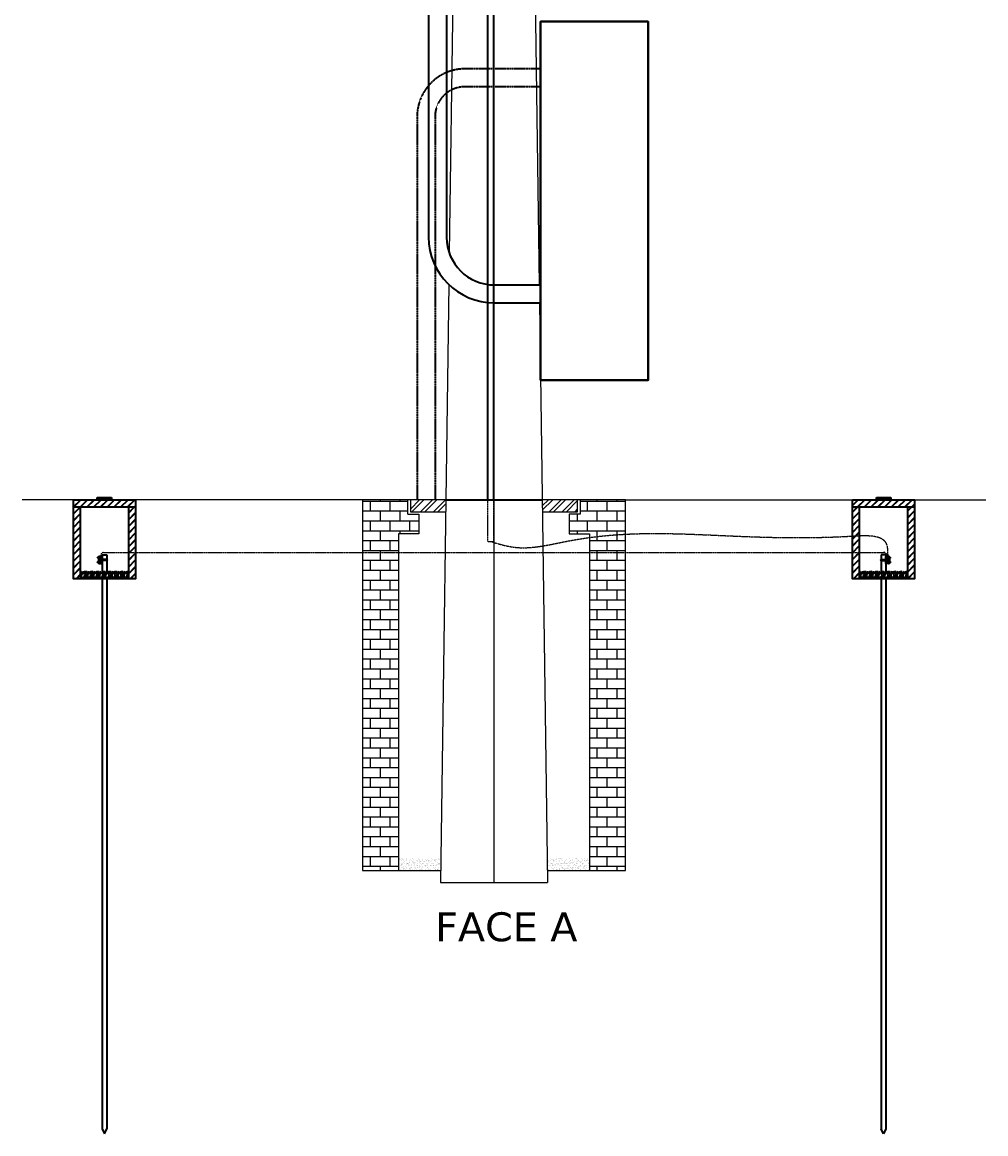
# Model space of a CAD drawing. Header units: millimetres. Extents: x -424 to 36887, y -1509 to 10831.
# Drawn here: x 4869 to 8901, y -564 to 4084 of the extents above; entities that cross this region are included whole.
import ezdxf

# ---------------------------------------------------------------- set-up
doc = ezdxf.new("R2010")
doc.units = ezdxf.units.MM
doc.linetypes.add('ACAD_ISO02W100', pattern=[15, 12, -3])
doc.linetypes.add('ACAD_ISO04W100', pattern=[30, 24, -3, 0, -3])
doc.layers.add('Aterramento', color=95, linetype='Continuous')
doc.layers.add('ELETRODUTO', color=30, linetype='Continuous')
for name, color, linetype, lineweight in [('EIXO', 1, 'ACAD_ISO04W100', 9), ('EQUIPAMENTOS', 80, 'Continuous', 30), ('ESTRUTURA', 7, 'Continuous', 20)]:
    doc.layers.add(name, color=color, linetype=linetype, lineweight=lineweight)
pattern_1 = [(0, (-13940.03, -3944.346), (0, 41.275), []), (90, (-13940.03, -3944.346), (-82.55, 5e-15), [41.275, -41.275]), (90, (-13898.75, -3944.346), (-82.55, 5e-15), [-41.275, 41.275])]

msp = doc.modelspace()

# ---------------------------------------------------------------- hatches: boundary and pattern name
h = msp.add_hatch()
h.set_pattern_fill('GRAVEL', color=256)
h.set_pattern_definition([(228.01279, (7775.7739, 309.2617), (-203.2, -228.6), [3.41721, -338.30484]), (184.96974, (7773.4879, 306.7217), (304.79999988, 25.40000145), [5.86405, -580.54049]), (132.51045, (7767.6459, 306.2137), (254.0000001, -279.3999999), [4.13482, -409.34723]), (267.27369, (7757.7399, 299.8637), (25.40000005, 508), [5.34005, -528.66437]), (292.833654, (7757.4859, 294.5297), (-127, 304.8), [5.23634, -518.39808]), (357.27369, (7759.5179, 289.7037), (-508, 25.40000005), [5.34005, -528.66437]), (37.69424, (7764.8519, 289.4497), (-330.19999999, -254.00000002), [7.06194, -699.13115]), (72.25533, (7770.4399, 293.7677), (177.80000005, 558.8), [6.6672, -660.05257]), (121.429566, (7772.4719, 300.1177), (-203.20000003, 330.2), [5.35813, -530.45546]), (175.23636, (7769.6779, 304.6897), (279.4, -25.4), [6.11713, -299.73937]), (222.397438, (7763.5819, 305.1977), (-304.8, -279.4), [7.91078, -783.16773]), (138.814075, (7782.8859, 299.6097), (-177.8, 152.4), [2.70005, -267.30566]), (171.469234, (7780.8539, 301.3877), (330.2, -50.79999994), [5.13682, -508.54639]), (225, (7775.774, 302.15), (-4e-15, -25.4), [3.5921, -32.32893]), (203.19859, (7773.996, 305.1977), (127, 50.8), [1.93441, -191.50622]), (291.80141, (7772.218, 304.4357), (-25.4, 76.2), [2.73566, -134.04753]), (30.96376, (7773.234, 301.8957), (76.2, 50.8), [4.4432, -143.66298]), (161.56505, (7777.044, 304.182), (50.8, -25.4), [3.21287, -77.10898]), (16.38954, (7757.4859, 304.4357), (254, 76.2), [4.50088, -445.58827]), (70.346176, (7761.8039, 305.7057), (-101.6, -279.4), [3.77599, -373.82216]), (293.19859, (7777.044, 309.2617), (-50.8, 127), [3.8688, -189.57184]), (343.61046, (7778.5679, 305.7057), (-254, 76.2), [4.50088, -445.58827]), (339.44395, (7757.486, 288.6877), (-127, 50.8), [4.34035, -212.67734]), (294.77514, (7761.5499, 287.1637), (-127.0000002, 279.3999999), [3.63672, -360.03593]), (66.80141, (7777.298, 283.8617), (50.8, 127), [3.8688, -189.57184]), (17.354025, (7778.8219, 287.4177), (-330.2, -101.6), [4.25783, -421.52376]), (69.44395, (7764.852, 283.8617), (-50.8, -127), [2.17018, -214.84752]), (101.30993, (7775.774, 283.8617), (-25.4, 101.6), [1.29515, -128.21995]), (165.96376, (7775.52, 285.1317), (76.2, -25.4), [5.23634, -99.49055]), (186.009006, (7770.4399, 286.4017), (254, 25.4), [4.85267, -480.41365]), (303.69007, (7773.234, 299.61), (-25.4, 50.8), [3.66324, -87.91776]), (353.157227, (7775.2659, 296.5617), (431.8, -50.79999998), [6.39557, -633.16009]), (60.9454, (7781.6159, 295.7997), (-101.6, -177.8), [2.61508, -258.89392]), (90, (7782.886, 298.086), (-25.4, 25.4), [1.524, -23.876]), (120.25644, (7769.9319, 287.1637), (101.6, -177.8), [3.52867, -349.3394]), (48.01279, (7768.1539, 290.2117), (203.2, 228.6), [6.83443, -334.88762]), (0, (7772.726, 295.292), (25.4, 25.4), [6.604, -18.796]), (325.304846, (7779.3299, 295.2917), (254.0000001, -177.7999999), [4.0161, -397.59317]), (254.0546, (7782.632, 293.0057), (-25.4, -101.6), [3.6983, -181.2165]), (207.645975, (7781.6159, 289.4497), (-482.6, -253.99999997), [6.02145, -596.12464]), (175.42608, (7776.2819, 286.6557), (-330.2, 25.4), [6.3703, -630.65846])])
h.paths.add_polyline_path([(5313, 1787.2), (5113, 1787.2), (5113, 1757.2), (5313, 1757.2)])
h = msp.add_hatch()
h.set_pattern_fill('GRAVEL', color=256)
h.set_pattern_definition([(228.01279, (11035.7739, 309.2617), (-203.2, -228.6), [3.41721, -338.30484]), (184.96974, (11033.4879, 306.7217), (304.79999988, 25.40000145), [5.86405, -580.54049]), (132.51045, (11027.6459, 306.2137), (254.0000001, -279.3999999), [4.13482, -409.34723]), (267.27369, (11017.7399, 299.8637), (25.40000005, 508), [5.34005, -528.66437]), (292.833654, (11017.4859, 294.5297), (-127, 304.8), [5.23634, -518.39808]), (357.27369, (11019.5179, 289.7037), (-508, 25.40000005), [5.34005, -528.66437]), (37.69424, (11024.8519, 289.4497), (-330.19999999, -254.00000002), [7.06194, -699.13115]), (72.25533, (11030.4399, 293.7677), (177.80000005, 558.8), [6.6672, -660.05257]), (121.429566, (11032.4719, 300.1177), (-203.20000003, 330.2), [5.35813, -530.45546]), (175.23636, (11029.6779, 304.6897), (279.4, -25.4), [6.11713, -299.73937]), (222.397438, (11023.5819, 305.1977), (-304.8, -279.4), [7.91078, -783.16773]), (138.814075, (11042.8859, 299.6097), (-177.8, 152.4), [2.70005, -267.30566]), (171.469234, (11040.8539, 301.3877), (330.2, -50.79999994), [5.13682, -508.54639]), (225, (11035.774, 302.15), (-4e-15, -25.4), [3.5921, -32.32893]), (203.19859, (11033.996, 305.1977), (127, 50.8), [1.93441, -191.50622]), (291.80141, (11032.218, 304.4357), (-25.4, 76.2), [2.73566, -134.04753]), (30.96376, (11033.234, 301.8957), (76.2, 50.8), [4.4432, -143.66298]), (161.56505, (11037.044, 304.182), (50.8, -25.4), [3.21287, -77.10898]), (16.38954, (11017.4859, 304.4357), (254, 76.2), [4.50088, -445.58827]), (70.346176, (11021.8039, 305.7057), (-101.6, -279.4), [3.77599, -373.82216]), (293.19859, (11037.044, 309.2617), (-50.8, 127), [3.8688, -189.57184]), (343.61046, (11038.5679, 305.7057), (-254, 76.2), [4.50088, -445.58827]), (339.44395, (11017.486, 288.6877), (-127, 50.8), [4.34035, -212.67734]), (294.77514, (11021.5499, 287.1637), (-127.0000002, 279.3999999), [3.63672, -360.03593]), (66.80141, (11037.298, 283.8617), (50.8, 127), [3.8688, -189.57184]), (17.354025, (11038.8219, 287.4177), (-330.2, -101.6), [4.25783, -421.52376]), (69.44395, (11024.852, 283.8617), (-50.8, -127), [2.17018, -214.84752]), (101.30993, (11035.774, 283.8617), (-25.4, 101.6), [1.29515, -128.21995]), (165.96376, (11035.52, 285.1317), (76.2, -25.4), [5.23634, -99.49055]), (186.009006, (11030.4399, 286.4017), (254, 25.4), [4.85267, -480.41365]), (303.69007, (11033.234, 299.61), (-25.4, 50.8), [3.66324, -87.91776]), (353.157227, (11035.2659, 296.5617), (431.8, -50.79999998), [6.39557, -633.16009]), (60.9454, (11041.6159, 295.7997), (-101.6, -177.8), [2.61508, -258.89392]), (90, (11042.886, 298.086), (-25.4, 25.4), [1.524, -23.876]), (120.25644, (11029.9319, 287.1637), (101.6, -177.8), [3.52867, -349.3394]), (48.01279, (11028.1539, 290.2117), (203.2, 228.6), [6.83443, -334.88762]), (0, (11032.726, 295.292), (25.4, 25.4), [6.604, -18.796]), (325.304846, (11039.3299, 295.2917), (254.0000001, -177.7999999), [4.0161, -397.59317]), (254.0546, (11042.632, 293.0057), (-25.4, -101.6), [3.6983, -181.2165]), (207.645975, (11041.6159, 289.4497), (-482.6, -253.99999997), [6.02145, -596.12464]), (175.42608, (11036.2819, 286.6557), (-330.2, 25.4), [6.3703, -630.65846])])
h.paths.add_polyline_path([(8573, 1787.2), (8373, 1787.2), (8373, 1757.2), (8573, 1757.2)])
at = {"layer": 'ESTRUTURA'}
h = msp.add_hatch(dxfattribs=at)
h.set_pattern_fill('BRICK', color=256, scale=6.5)
h.set_pattern_definition(pattern_1)
h.paths.add_polyline_path([(6293, 537.2), (6443, 537.2), (6443, 1945.2), (6528, 1945.2), (6528, 2027.2), (6483, 2027.2), (6483, 2087.2), (6293, 2087.2)])
h = msp.add_hatch(dxfattribs=at)
h.set_pattern_fill('ANSI32', color=256, scale=4)
h.set_pattern_definition([(45, (-13940.028, -3944.346), (-26.94077, 26.94077), []), (45, (-13922.067, -3944.346), (-26.94077, 26.94077), [])])
h.paths.add_polyline_path([(7044.6, 2087.2), (7045.3, 2037.2), (7193, 2037.2), (7193, 2087.2)])
h.paths.add_polyline_path([(6640.7, 2037.2), (6641.4, 2087.2), (6493, 2087.2), (6493, 2037.2)])
h = msp.add_hatch(dxfattribs=at)
h.set_pattern_fill('BRICK', color=256, scale=6.5)
h.set_pattern_definition(pattern_1)
h.paths.add_polyline_path([(7243, 537.2), (7393, 537.2), (7393, 2087.2), (7203, 2087.2), (7203, 2027.2), (7158, 2027.2), (7158, 1945.2), (7243, 1945.2)])

# ---------------------------------------------------------------- linework, layer by layer
for p, q in [((5183, 2087.2), (5183, 2097.2)), ((5183, 2097.2), (5243, 2097.2)), ((5186, 2087.2), (5186, 2094.2)), ((5186, 2094.2), (5240, 2094.2)), ((5240, 2094.2), (5240, 2087.2)), ((5243, 2097.2), (5243, 2087.2)), ((8443, 2087.2), (8443, 2097.2)), ((8443, 2097.2), (8503, 2097.2)), ((8446, 2087.2), (8446, 2094.2)), ((8446, 2094.2), (8500, 2094.2)), ((8500, 2094.2), (8500, 2087.2)), ((8503, 2097.2), (8503, 2087.2)), ((5083, 2057.2), (5343, 2057.2)), ((5113, 1757.2), (5113, 2057.2)), ((5313, 2057.2), (5313, 1757.2)), ((8343, 2057.2), (8603, 2057.2)), ((8373, 1757.2), (8373, 2057.2)), ((8573, 2057.2), (8573, 1757.2)), ((5185.5, 1846.1), (5183.4, 1846.1)), ((5183.4, 1844.1), (5183.4, 1846.1)), ((5185.5, 1844.1), (5183.4, 1844.1)), ((5185.5, 1827.1), (5183.4, 1827.1)), ((5183.4, 1825.1), (5183.4, 1827.1)), ((5185.5, 1825.1), (5183.4, 1825.1)), ((5188.5, 1847.6), (5185.5, 1847.6)), ((5185.5, 1847.6), (5185.5, 1842.6)), ((5185.5, 1842.6), (5188.5, 1842.6)), ((5188.5, 1828.6), (5185.5, 1828.6)), ((5185.5, 1828.6), (5185.5, 1823.6)), ((5185.5, 1823.6), (5188.5, 1823.6)), ((5188.5, 1848.6), (5188.5, 1847.6)), ((5188.5, 1847.6), (5188.5, 1822.6)), ((5193, 1850.6), (5190.5, 1850.6)), ((5190.5, 1820.6), (5193, 1820.6)), ((5191.8, 1837.1), (5195, 1841.9)), ((5191.8, 1837.1), (5191.8, 1834.1)), ((5191.8, 1834.1), (5195, 1829.3)), ((5195, 1848.6), (5195, 1841.9)), ((5195, 1829.3), (5195, 1822.6)), ((5197, 1848.6), (5197, 1841.9)), ((5200.3, 1837.1), (5197, 1841.9)), ((5200.3, 1834.1), (5197, 1829.3)), ((5197, 1829.3), (5197, 1822.6)), ((5203.5, 1850.6), (5199, 1850.6)), ((5199, 1820.6), (5203.5, 1820.6)), ((5200.3, 1837.1), (5200.3, 1834.1)), ((5203.5, 1857.2), (5203.5, 1787.2)), ((5203.5, 1857.2), (5222.5, 1857.2)), ((5203.5, 1835.6), (5203.5, 1850.6)), ((5222.5, 1838.1), (5203.5, 1838.1)), ((5203.5, 1820.6), (5203.5, 1835.6)), ((5222.5, 1833.1), (5203.5, 1833.1)), ((5222.5, 1857.2), (5222.5, 1838.1)), ((5222.5, 1833.1), (5222.5, 1787.2)), ((8463.5, 1857.2), (8463.5, 1838.1)), ((8482.5, 1857.2), (8463.5, 1857.2)), ((8463.5, 1838.1), (8482.5, 1838.1)), ((8463.5, 1833.1), (8463.5, 1787.2)), ((8463.5, 1833.1), (8482.5, 1833.1)), ((8482.5, 1857.2), (8482.5, 1787.2)), ((8482.5, 1835.6), (8482.5, 1850.6)), ((8482.5, 1850.6), (8485, 1850.6)), ((8482.5, 1820.6), (8482.5, 1835.6)), ((8485, 1820.6), (8482.5, 1820.6)), ((8485.8, 1837.1), (8489, 1841.9)), ((8485.8, 1837.1), (8485.8, 1834.1)), ((8485.8, 1834.1), (8489, 1829.3)), ((8489, 1846.6), (8489, 1841.9)), ((8489, 1829.3), (8489, 1824.6)), ((8491, 1846.6), (8491, 1841.9)), ((8494.3, 1837.1), (8491, 1841.9)), ((8494.3, 1834.1), (8491, 1829.3)), ((8491, 1829.3), (8491, 1824.6)), ((8494.3, 1837.1), (8494.3, 1834.1)), ((8495, 1850.6), (8495.5, 1850.6)), ((8495.5, 1820.6), (8495, 1820.6)), ((8497.5, 1848.6), (8497.5, 1847.6)), ((8497.5, 1847.6), (8497.5, 1822.6)), ((8497.5, 1847.6), (8500.5, 1847.6)), ((8500.5, 1842.6), (8497.5, 1842.6)), ((8497.5, 1828.6), (8500.5, 1828.6)), ((8500.5, 1823.6), (8497.5, 1823.6)), ((8500.5, 1847.6), (8500.5, 1842.6)), ((8500.5, 1846.1), (8502.6, 1846.1)), ((8500.5, 1844.1), (8502.6, 1844.1)), ((8500.5, 1828.6), (8500.5, 1823.6)), ((8500.5, 1827.1), (8502.6, 1827.1)), ((8500.5, 1825.1), (8502.6, 1825.1)), ((8502.6, 1844.1), (8502.6, 1846.1)), ((8502.6, 1825.1), (8502.6, 1827.1)), ((5203.5, 1757.2), (5203.5, -542.8)), ((5222.5, 1757.2), (5222.5, -542.8)), ((8463.5, 1757.2), (8463.5, -542.8)), ((8482.5, 1757.2), (8482.5, -542.8)), ((5203.5, -542.8), (5213, -564)), ((5213, -564), (5222.5, -542.8)), ((8473, -564), (8463.5, -542.8)), ((8482.5, -542.8), (8473, -564))]:
    msp.add_line(p, q)
at = {"linetype": 'Continuous'}
for p, q in [((5083, 2084.9), (5085.4, 2087.2)), ((5083, 2084.5), (5085.8, 2087.2)), ((5083, 2056.6), (5083.7, 2057.2)), ((5083, 2028.3), (5111.9, 2057.2)), ((5083, 2056.2), (5084.1, 2057.2)), ((5083, 2027.9), (5112.3, 2057.2)), ((5083.7, 2057.2), (5113.7, 2087.2)), ((5084.1, 2057.2), (5114.1, 2087.2)), ((5111.9, 2057.2), (5141.9, 2087.2)), ((5112.3, 2057.2), (5142.3, 2087.2)), ((5140.2, 2057.2), (5170.2, 2087.2)), ((5140.6, 2057.2), (5170.6, 2087.2)), ((5168.5, 2057.2), (5198.5, 2087.2)), ((5168.9, 2057.2), (5198.9, 2087.2)), ((5196.8, 2057.2), (5226.8, 2087.2)), ((5197.2, 2057.2), (5227.2, 2087.2)), ((5225.1, 2057.2), (5255.1, 2087.2)), ((5225.5, 2057.2), (5255.5, 2087.2)), ((5253.4, 2057.2), (5283.4, 2087.2)), ((5253.8, 2057.2), (5283.8, 2087.2)), ((5281.6, 2057.2), (5311.6, 2087.2)), ((5282, 2057.2), (5312, 2087.2)), ((5309.9, 2057.2), (5339.9, 2087.2)), ((5310.3, 2057.2), (5340.3, 2087.2)), ((5313, 2032), (5338.2, 2057.2)), ((5313, 2031.6), (5338.6, 2057.2)), ((5338.2, 2057.2), (5343, 2062)), ((5338.6, 2057.2), (5343, 2061.6)), ((8343, 2063.9), (8366.4, 2087.2)), ((8343, 2063.5), (8366.8, 2087.2)), ((8343, 2035.6), (8364.6, 2057.2)), ((8343, 2035.2), (8365, 2057.2)), ((8364.6, 2057.2), (8394.6, 2087.2)), ((8365, 2057.2), (8395, 2087.2)), ((8392.9, 2057.2), (8422.9, 2087.2)), ((8393.3, 2057.2), (8423.3, 2087.2)), ((8421.2, 2057.2), (8451.2, 2087.2)), ((8421.6, 2057.2), (8451.6, 2087.2)), ((8449.5, 2057.2), (8479.5, 2087.2)), ((8449.9, 2057.2), (8479.9, 2087.2)), ((8477.8, 2057.2), (8507.8, 2087.2)), ((8478.2, 2057.2), (8508.2, 2087.2)), ((8506.1, 2057.2), (8536.1, 2087.2)), ((8506.5, 2057.2), (8536.5, 2087.2)), ((8534.3, 2057.2), (8564.3, 2087.2)), ((8534.7, 2057.2), (8564.7, 2087.2)), ((8562.6, 2057.2), (8592.6, 2087.2)), ((8563, 2057.2), (8593, 2087.2)), ((8573, 2039.3), (8590.9, 2057.2)), ((8573, 2038.9), (8591.3, 2057.2)), ((8590.9, 2057.2), (8603, 2069.3)), ((8591.3, 2057.2), (8603, 2068.9)), ((5083, 2000), (5113, 2030)), ((5083, 1999.6), (5113, 2029.6)), ((5083, 1971.7), (5113, 2001.7)), ((5083, 1971.3), (5113, 2001.3)), ((5313, 2003.7), (5343, 2033.7)), ((5313, 2003.3), (5343, 2033.3)), ((5313, 1975.5), (5343, 2005.5)), ((5313, 1975.1), (5343, 2005.1)), ((8343, 2007.3), (8373, 2037.3)), ((8343, 2006.9), (8373, 2036.9)), ((8343, 1979), (8373, 2009)), ((8343, 1978.6), (8373, 2008.6)), ((8573, 2011.1), (8603, 2041.1)), ((8573, 2010.7), (8603, 2040.7)), ((8573, 1982.8), (8603, 2012.8)), ((8573, 1982.4), (8603, 2012.4)), ((5083, 1943.4), (5113, 1973.4)), ((5083, 1943), (5113, 1973)), ((5313, 1947.2), (5343, 1977.2)), ((5313, 1946.8), (5343, 1976.8)), ((8343, 1950.8), (8373, 1980.8)), ((8343, 1950.4), (8373, 1980.4)), ((8343, 1922.5), (8373, 1952.5)), ((8573, 1954.5), (8603, 1984.5)), ((8573, 1954.1), (8603, 1984.1)), ((8573, 1926.2), (8603, 1956.2)), ((8573, 1925.8), (8603, 1955.8)), ((5083, 1915.2), (5113, 1945.2)), ((5083, 1914.8), (5113, 1944.8)), ((5083, 1886.9), (5113, 1916.9)), ((5083, 1886.5), (5113, 1916.5)), ((5313, 1918.9), (5343, 1948.9)), ((5313, 1918.5), (5343, 1948.5)), ((5313, 1890.6), (5343, 1920.6)), ((5313, 1890.2), (5343, 1920.2)), ((8343, 1922.1), (8373, 1952.1)), ((8343, 1894.2), (8373, 1924.2)), ((8343, 1893.8), (8373, 1923.8)), ((8573, 1897.9), (8603, 1927.9)), ((8573, 1897.5), (8603, 1927.5)), ((5083, 1858.6), (5113, 1888.6)), ((5083, 1858.2), (5113, 1888.2)), ((5083, 1830.3), (5113, 1860.3)), ((5083, 1829.9), (5113, 1859.9)), ((5313, 1862.3), (5343, 1892.3)), ((5313, 1861.9), (5343, 1891.9)), ((5313, 1834), (5343, 1864)), ((5313, 1833.6), (5343, 1863.6)), ((8343, 1865.9), (8373, 1895.9)), ((8343, 1865.5), (8373, 1895.5)), ((8343, 1837.6), (8373, 1867.6)), ((8343, 1837.2), (8373, 1867.2)), ((8573, 1869.6), (8603, 1899.6)), ((8573, 1869.2), (8603, 1899.2)), ((8573, 1841.3), (8603, 1871.3)), ((8573, 1840.9), (8603, 1870.9)), ((5083, 1802), (5113, 1832)), ((5083, 1801.6), (5113, 1831.6)), ((5313, 1805.8), (5343, 1835.8)), ((5313, 1805.4), (5343, 1835.4)), ((8343, 1809.3), (8373, 1839.3)), ((8343, 1808.9), (8373, 1838.9)), ((8573, 1813.1), (8603, 1843.1)), ((8573, 1812.7), (8603, 1842.7)), ((8573, 1784.8), (8603, 1814.8)), ((8573, 1784.4), (8603, 1814.4)), ((5083, 1773.7), (5113, 1803.7)), ((5083, 1773.3), (5113, 1803.3)), ((5094.8, 1757.2), (5113, 1775.5)), ((5095.2, 1757.2), (5113, 1775.1)), ((5313, 1777.5), (5343, 1807.5)), ((5313, 1777.1), (5343, 1807.1)), ((5321.1, 1757.2), (5343, 1779.2)), ((5321.5, 1757.2), (5343, 1778.8)), ((8343, 1781.1), (8373, 1811.1)), ((8343, 1780.7), (8373, 1810.7)), ((8347.5, 1757.2), (8373, 1782.8)), ((8347.9, 1757.2), (8373, 1782.4)), ((8573.8, 1757.2), (8603, 1786.5)), ((8574.2, 1757.2), (8603, 1786.1)), ((8602, 1757.2), (8603, 1758.2)), ((8602.4, 1757.2), (8603, 1757.8))]:
    msp.add_line(p, q, dxfattribs=at)
for points in [[(5083, 2087.2), (5343, 2087.2), (5343, 1757.2), (5083, 1757.2)], [(8343, 2087.2), (8603, 2087.2), (8603, 1757.2), (8343, 1757.2)]]:
    msp.add_lwpolyline(points, close=True)
for centre, radius, start, end in [((5190.5, 1848.6), 2, 90, 180), ((5190.5, 1822.6), 2, 180, 270), ((5196, 1835.7), 4.37, 155.2981, 166.8102), ((5196, 1835.7), 4.37, 193.1898, 346.4547), ((5196, 1835.7), 4.37, 43.6868, 136.7264), ((5193, 1848.6), 2, 0, 90), ((5193, 1822.6), 2, 270, 360), ((5199, 1848.6), 2, 90, 180), ((5199, 1822.6), 2, 180, 270), ((5196, 1835.7), 4.37, 13.5453, 24.2887), ((5222.5, 1835.6), 2.5, 270, 90), ((8463.5, 1835.6), 2.5, 90, 270), ((8485, 1846.6), 4, 0, 90), ((8485, 1824.6), 4, 270, 0), ((8490, 1835.7), 4.37, 155.7113, 166.4547), ((8490, 1835.7), 4.37, 193.5453, 346.8102), ((8490, 1835.7), 4.37, 43.2736, 136.3132), ((8495, 1846.6), 4, 90, 180), ((8495, 1824.6), 4, 180, 270), ((8490, 1835.7), 4.37, 13.1898, 24.7019), ((8495.5, 1848.6), 2, 0, 90), ((8495.5, 1822.6), 2, 270, 0)]:
    msp.add_arc(centre, radius, start, end)
at = {"layer": 'Aterramento'}
msp.add_line((6641.4, 2087.2), (7044.6, 2087.2), dxfattribs=at)
at = {"layer": 'Aterramento', "linetype": 'ACAD_ISO02W100', "lineweight": 0, "ltscale": 0.05}
msp.add_line((5207.5, 1867.1), (8473.9, 1867.1), dxfattribs=at)
msp.add_arc((5207.5, 1861.1), 6, 90, 143.114, dxfattribs=at)
at = {"layer": 'Aterramento', "ltscale": 0.1}
msp.add_arc((8473.9, 1861.1), 6, 63.5603, 90, dxfattribs=at)
at = {"layer": 'Aterramento', "linetype": 'ACAD_ISO02W100', "lineweight": 0, "ltscale": 0.05}
msp.add_spline([(6828.2, 1912.8), (6931.9, 1888.4), (7144.8, 1913.2), (8334.8, 1935), (8482.8, 1906.5), (8490, 1840.1)], degree=3, dxfattribs=at)
for points, knots in [([(5196, 1840.1), (5195.9, 1845.8), (5195.8, 1854.9), (5200.8, 1862.1), (5202.7, 1864.7)], [0, 0, 0, 0, 16.613379, 26.155974, 26.155974, 26.155974, 26.155974]), ([(8476.6, 1866.5), (8481, 1864.4), (8491, 1858.9), (8490.4, 1847), (8490, 1840.1)], [1.307765, 1.307765, 1.307765, 1.307765, 14.791048, 33.562909, 33.562909, 33.562909, 33.562909])]:
    msp.add_open_spline(points, degree=3, knots=knots, dxfattribs=at)
at = {"layer": 'EIXO', "lineweight": 0, "ltscale": 0.1}
msp.add_line((6843, 487.2), (6843, 10487.2), dxfattribs=at)
at = {"layer": 'ELETRODUTO'}
for p, q in [((6569.5, 7982.4), (6569.5, 3185.6)), ((6644.5, 7982.4), (6644.5, 3185.6)), ((6815.7, 6569.2), (6815.7, 2087.2)), ((6840.7, 6569.2), (6840.7, 2087.2)), ((6844.5, 2985.6), (7037.6, 2985.6)), ((6843, 2910.6), (7037.6, 2910.6))]:
    msp.add_line(p, q, dxfattribs=at)
at = {"layer": 'ELETRODUTO', "linetype": 'ACAD_ISO02W100', "ltscale": 0.05}
for p, q in [((7037.6, 3889.3), (6721.2, 3889.3)), ((7037.6, 3814.3), (6721.2, 3814.3)), ((6521.2, 3689.3), (6521.2, 2087.2)), ((6596.2, 3689.3), (6596.2, 2087.2))]:
    msp.add_line(p, q, dxfattribs=at)
at = {"layer": 'ELETRODUTO', "linetype": 'ACAD_ISO02W100', "lineweight": 0, "ltscale": 0.05}
for p, q in [((6815.7, 2087.2), (6815.7, 1912.8)), ((6840.7, 2087.2), (6840.7, 1912.8)), ((6815.7, 1912.8), (6840.7, 1912.8))]:
    msp.add_line(p, q, dxfattribs=at)
at = {"layer": 'ELETRODUTO', "linetype": 'ACAD_ISO02W100', "ltscale": 0.05}
for radius in [200, 125]:
    msp.add_arc((6721.2, 3689.3), radius, 90, 180, dxfattribs=at)
at = {"layer": 'ELETRODUTO'}
for radius in [275, 200]:
    msp.add_arc((6844.5, 3185.6), radius, 180, 270, dxfattribs=at)
at = {"layer": 'EQUIPAMENTOS'}
msp.add_lwpolyline([(7037.6, 2587.2), (7487.6, 2587.2), (7487.6, 4087.2), (7037.6, 4087.2)], close=True, dxfattribs=at)
at = {"layer": 'ESTRUTURA'}
for p, q in [((6759, 10487.2), (6655.9, 3119.2)), ((6927, 10487.2), (7032, 2985.6)), ((7037.6, 3889.3), (7037.6, 3889.3)), ((6654, 2987.3), (6619, 487.2)), ((7033.1, 2910.6), (7067, 487.2)), ((6293, 2087.2), (4868.7, 2087.2)), ((6293, 2087.2), (6293, 537.2)), ((6641.4, 2087.2), (6293, 2087.2)), ((6483, 2027.2), (6483, 2087.2)), ((6641.4, 2087.2), (6493, 2087.2)), ((6493, 2087.2), (6493, 2037.2)), ((7393, 2087.2), (7044.6, 2087.2)), ((7193, 2037.2), (7193, 2087.2)), ((7203, 2087.2), (7203, 2027.2)), ((7393, 537.2), (7393, 2087.2)), ((7393, 2037.2), (7393, 2087.2)), ((7393, 2087.2), (8900.9, 2087.2)), ((6483, 2027.2), (6528, 2027.2)), ((6493, 2037.2), (6640.7, 2037.2)), ((6528, 2027.2), (6528, 1945.2)), ((7045.3, 2037.2), (7193, 2037.2)), ((7203, 2027.2), (7158, 2027.2)), ((7158, 2027.2), (7158, 1945.2)), ((6528, 1945.2), (6443, 1945.2)), ((6443, 1945.2), (6443, 537.2)), ((7158, 1945.2), (7243, 1945.2)), ((7243, 1945.2), (7243, 537.2)), ((6293, 537.2), (6619.7, 537.2)), ((7066.3, 537.2), (7393, 537.2)), ((6619, 487.2), (7067, 487.2))]:
    msp.add_line(p, q, dxfattribs=at)
at = {"layer": 'ESTRUTURA', "linetype": 'Continuous'}
for p, q in [((5196.8, 1758.9), (5196.3, 1759.8)), ((8478.8, 1758.9), (8479.3, 1759.8)), ((6444, 571.4), (6444, 571.4)), ((6444.3, 567.1), (6444.3, 567.1)), ((6445.8, 562.5), (6445.8, 562.5)), ((6449, 587.1), (6449, 587.1)), ((6449.5, 584.7), (6449.5, 584.7)), ((6452.5, 584.8), (6452.5, 584.8)), ((6452.7, 559.5), (6452.7, 559.5)), ((6453.8, 585.2), (6453.8, 585.2)), ((6454.2, 558), (6454.2, 558)), ((6454.8, 579.7), (6454.8, 579.7)), ((6455.4, 563.5), (6455.4, 563.5)), ((6455.8, 566.1), (6455.8, 566.1)), ((6457.2, 564), (6457.2, 564)), ((6459.3, 563.8), (6459.3, 563.8)), ((6460.6, 586.1), (6460.6, 586.1)), ((6460.7, 582.6), (6460.7, 582.6)), ((6461.6, 564.6), (6461.6, 564.6)), ((6462.2, 581.1), (6462.2, 581.1)), ((6465.2, 576.7), (6465.2, 576.7)), ((6465.5, 571.3), (6465.5, 571.3)), ((6468.4, 565.5), (6468.4, 565.5)), ((6469.5, 574.5), (6469.5, 574.5)), ((6475.1, 587.1), (6475.1, 587.1)), ((6476.8, 580), (6476.8, 580)), ((6477.3, 563.8), (6477.3, 563.8)), ((6477.9, 566.8), (6477.9, 566.8)), ((6478.6, 584.9), (6478.6, 584.9)), ((6479.4, 565.4), (6479.4, 565.4)), ((6479.8, 567), (6479.8, 567)), ((6481.9, 566.1), (6481.9, 566.1)), ((6484.1, 567.5), (6484.1, 567.5)), ((6485.4, 563.9), (6485.4, 563.9)), ((6486.7, 558.7), (6486.7, 558.7)), ((6488.1, 572.1), (6488.1, 572.1)), ((6490.9, 568.4), (6490.9, 568.4)), ((6491.3, 576.8), (6491.3, 576.8)), ((6494.7, 581.8), (6494.7, 581.8)), ((6498.2, 579.9), (6498.2, 579.9)), ((6498.7, 563.7), (6498.7, 563.7)), ((6501.2, 587.2), (6501.2, 587.2)), ((6502.3, 569.9), (6502.3, 569.9)), ((6503, 574.2), (6503, 574.2)), ((6504.6, 572.8), (6504.6, 572.8)), ((6504.7, 584.9), (6504.7, 584.9)), ((6506.7, 570.5), (6506.7, 570.5)), ((6508, 566.2), (6508, 566.2)), ((6510, 572.4), (6510, 572.4)), ((6511.5, 563.9), (6511.5, 563.9)), ((6511.9, 566.1), (6511.9, 566.1)), ((6513.5, 571.4), (6513.5, 571.4)), ((6517.4, 576.8), (6517.4, 576.8)), ((6520.2, 558.4), (6520.2, 558.4)), ((6520.9, 580.7), (6520.9, 580.7)), ((6521.4, 564.5), (6521.4, 564.5)), ((6524.9, 572.9), (6524.9, 572.9)), ((6527.3, 587.2), (6527.3, 587.2)), ((6528.2, 581.5), (6528.2, 581.5)), ((6529.2, 573.5), (6529.2, 573.5)), ((6529.8, 580.1), (6529.8, 580.1)), ((6530.8, 585), (6530.8, 585)), ((6531.5, 572.3), (6531.5, 572.3)), ((6534.1, 566.2), (6534.1, 566.2)), ((6536.1, 574.4), (6536.1, 574.4)), ((6537.1, 573.4), (6537.1, 573.4)), ((6537.6, 564), (6537.6, 564)), ((6542.8, 581), (6542.8, 581)), ((6543.3, 564.8), (6543.3, 564.8)), ((6543.6, 576.9), (6543.6, 576.9)), ((6545.4, 565.8), (6545.4, 565.8)), ((6547, 564.4), (6547, 564.4)), ((6547.4, 575.9), (6547.4, 575.9)), ((6551.8, 576.4), (6551.8, 576.4)), ((6554.1, 573.1), (6554.1, 573.1)), ((6556.9, 585), (6556.9, 585)), ((6558.6, 577.3), (6558.6, 577.3)), ((6560.2, 566.3), (6560.2, 566.3)), ((6562.3, 580.8), (6562.3, 580.8)), ((6563.7, 564), (6563.7, 564)), ((6564.2, 580.9), (6564.2, 580.9)), ((6564.8, 564.7), (6564.8, 564.7)), ((6569.7, 576.9), (6569.7, 576.9)), ((6570, 578.8), (6570, 578.8)), ((6570.6, 573.1), (6570.6, 573.1)), ((6572.2, 571.7), (6572.2, 571.7)), ((6574.4, 579.4), (6574.4, 579.4)), ((6576.1, 573.4), (6576.1, 573.4)), ((6577.7, 558.2), (6577.7, 558.2)), ((6579.5, 565), (6579.5, 565)), ((6581.2, 580.3), (6581.2, 580.3)), ((6582.1, 558.7), (6582.1, 558.7)), ((6583, 585.1), (6583, 585.1)), ((6586.3, 566.3), (6586.3, 566.3)), ((6586.9, 581.7), (6586.9, 581.7)), ((6587.4, 565.5), (6587.4, 565.5)), ((6588.9, 559.6), (6588.9, 559.6)), ((6589.8, 564.1), (6589.8, 564.1)), ((6592.6, 581.8), (6592.6, 581.8)), ((6595.8, 580.5), (6595.8, 580.5)), ((6595.8, 577), (6595.8, 577)), ((6596.9, 582.4), (6596.9, 582.4)), ((6597.4, 579.1), (6597.4, 579.1)), ((6597.5, 573.3), (6597.5, 573.3)), ((6600.3, 561.1), (6600.3, 561.1)), ((6603.8, 583.3), (6603.8, 583.3)), ((6604.7, 572.4), (6604.7, 572.4)), ((6604.7, 561.7), (6604.7, 561.7)), ((6608.8, 582), (6608.8, 582)), ((6609.1, 585.1), (6609.1, 585.1)), ((6609.3, 565.8), (6609.3, 565.8)), ((6611.5, 562.6), (6611.5, 562.6)), ((6612.4, 566.4), (6612.4, 566.4)), ((6613, 564.8), (6613, 564.8)), ((6614.5, 563.3), (6614.5, 563.3)), ((6615.1, 584.8), (6615.1, 584.8)), ((6615.9, 564.1), (6615.9, 564.1)), ((6619.5, 585.4), (6619.5, 585.4)), ((6620.1, 574.1), (6620.1, 574.1)), ((7067, 579.2), (7067, 579.2)), ((7068.8, 573.3), (7068.8, 573.3)), ((7070.4, 571.9), (7070.4, 571.9)), ((7071.4, 579.7), (7071.4, 579.7)), ((7071.5, 572.7), (7071.5, 572.7)), ((7074.7, 558.5), (7074.7, 558.5)), ((7077.7, 565.2), (7077.7, 565.2)), ((7078.2, 580.6), (7078.2, 580.6)), ((7079, 586), (7079, 586)), ((7079.1, 559.1), (7079.1, 559.1)), ((7082.2, 567.2), (7082.2, 567.2)), ((7082.3, 581), (7082.3, 581)), ((7082.8, 564.9), (7082.8, 564.9)), ((7085.8, 565), (7085.8, 565)), ((7085.9, 560), (7085.9, 560)), ((7089.6, 582.1), (7089.6, 582.1)), ((7091.7, 577.9), (7091.7, 577.9)), ((7092.9, 572.6), (7092.9, 572.6)), ((7093.9, 582.7), (7093.9, 582.7)), ((7094, 580.6), (7094, 580.6)), ((7095.6, 579.2), (7095.6, 579.2)), ((7097.3, 561.5), (7097.3, 561.5)), ((7100.7, 583.6), (7100.7, 583.6)), ((7101.7, 562), (7101.7, 562)), ((7102.9, 572.5), (7102.9, 572.5)), ((7104.2, 581.3), (7104.2, 581.3)), ((7104.8, 565.2), (7104.8, 565.2)), ((7105.1, 586), (7105.1, 586)), ((7108.3, 567.3), (7108.3, 567.3)), ((7108.5, 562.9), (7108.5, 562.9)), ((7111.2, 564.9), (7111.2, 564.9)), ((7111.9, 565), (7111.9, 565)), ((7112.1, 585.1), (7112.1, 585.1)), ((7112.8, 563.5), (7112.8, 563.5)), ((7115.6, 573.5), (7115.6, 573.5)), ((7116.5, 585.7), (7116.5, 585.7)), ((7117.8, 577.9), (7117.8, 577.9)), ((7119.9, 564.4), (7119.9, 564.4)), ((7120.8, 586.6), (7120.8, 586.6)), ((7123.3, 586.6), (7123.3, 586.6)), ((7124.2, 565), (7124.2, 565)), ((7125.7, 581.2), (7125.7, 581.2)), ((7126.2, 565.1), (7126.2, 565.1)), ((7128.1, 579.9), (7128.1, 579.9)), ((7131, 565.9), (7131, 565.9)), ((7131.2, 586.1), (7131.2, 586.1)), ((7134.4, 567.3), (7134.4, 567.3)), ((7136.4, 572.3), (7136.4, 572.3)), ((7137.5, 573.7), (7137.5, 573.7)), ((7138, 570.8), (7138, 570.8)), ((7138, 565.1), (7138, 565.1)), ((7142.4, 567.4), (7142.4, 567.4)), ((7143.9, 578), (7143.9, 578)), ((7145.3, 564.2), (7145.3, 564.2)), ((7146.8, 568), (7146.8, 568)), ((7148.3, 582), (7148.3, 582)), ((7148.8, 565.9), (7148.8, 565.9)), ((7153.6, 568.9), (7153.6, 568.9)), ((7157.3, 586.1), (7157.3, 586.1)), ((7159, 573.6), (7159, 573.6)), ((7160.5, 567.4), (7160.5, 567.4)), ((7161.6, 579.6), (7161.6, 579.6)), ((7163.2, 578.2), (7163.2, 578.2)), ((7164.1, 565.1), (7164.1, 565.1)), ((7165, 570.4), (7165, 570.4)), ((7169.3, 570.9), (7169.3, 570.9)), ((7170, 578), (7170, 578)), ((7170.3, 582.3), (7170.3, 582.3)), ((7170.5, 571.5), (7170.5, 571.5)), ((7170.8, 566.2), (7170.8, 566.2)), ((7176.2, 571.8), (7176.2, 571.8)), ((7178.8, 563.9), (7178.8, 563.9)), ((7180.3, 562.5), (7180.3, 562.5)), ((7181.6, 574.5), (7181.6, 574.5)), ((7182.1, 558.3), (7182.1, 558.3)), ((7183.4, 586.2), (7183.4, 586.2)), ((7186.6, 567.4), (7186.6, 567.4)), ((7186.8, 587), (7186.8, 587)), ((7187.5, 573.3), (7187.5, 573.3)), ((7188.4, 585.6), (7188.4, 585.6)), ((7190.2, 565.2), (7190.2, 565.2)), ((7191.7, 582.2), (7191.7, 582.2)), ((7191.9, 573.9), (7191.9, 573.9)), ((7192.2, 566.1), (7192.2, 566.1)), ((7195.6, 578.9), (7195.6, 578.9)), ((7196.1, 578), (7196.1, 578)), ((7198.7, 574.8), (7198.7, 574.8)), ((7203.5, 574.7), (7203.5, 574.7)), ((7204, 571.2), (7204, 571.2)), ((7204.1, 558.6), (7204.1, 558.6)), ((7205.5, 569.8), (7205.5, 569.8)), ((7209.5, 586.2), (7209.5, 586.2)), ((7210.1, 576.3), (7210.1, 576.3)), ((7212.7, 567.5), (7212.7, 567.5)), ((7212.8, 563.1), (7212.8, 563.1)), ((7214.3, 583), (7214.3, 583)), ((7214.5, 576.9), (7214.5, 576.9)), ((7214.9, 566.9), (7214.9, 566.9)), ((7216.3, 565.2), (7216.3, 565.2)), ((7220.8, 586.2), (7220.8, 586.2)), ((7221.3, 577.8), (7221.3, 577.8)), ((7222.2, 578.1), (7222.2, 578.1)), ((7225, 574.6), (7225, 574.6)), ((7225.5, 558.5), (7225.5, 558.5)), ((7229.2, 578.6), (7229.2, 578.6)), ((7230.7, 577.2), (7230.7, 577.2)), ((7232.7, 579.3), (7232.7, 579.3)), ((7235.6, 586.2), (7235.6, 586.2)), ((7236.3, 583.3), (7236.3, 583.3)), ((7236.8, 567.2), (7236.8, 567.2)), ((7237, 579.8), (7237, 579.8)), ((7238, 570.5), (7238, 570.5)), ((7238.8, 567.5), (7238.8, 567.5)), ((7240.4, 558.6), (7240.4, 558.6)), ((7242.4, 565.3), (7242.4, 565.3)), ((6444.6, 555.2), (6444.6, 555.2)), ((6445.1, 539.1), (6445.1, 539.1)), ((6445.9, 555.7), (6445.9, 555.7)), ((6446.7, 540.9), (6446.7, 540.9)), ((6453.5, 541.8), (6453.5, 541.8)), ((6455.9, 547.4), (6455.9, 547.4)), ((6461.5, 551.4), (6461.5, 551.4)), ((6462.5, 545.1), (6462.5, 545.1)), ((6464.9, 543.3), (6464.9, 543.3)), ((6466, 555.1), (6466, 555.1)), ((6466.1, 542.8), (6466.1, 542.8)), ((6466.5, 539), (6466.5, 539)), ((6469.3, 543.9), (6469.3, 543.9)), ((6469.8, 543.7), (6469.8, 543.7)), ((6471.4, 542.3), (6471.4, 542.3)), ((6472, 555.7), (6472, 555.7)), ((6476.1, 544.8), (6476.1, 544.8)), ((6477.8, 547.7), (6477.8, 547.7)), ((6487.5, 546.3), (6487.5, 546.3)), ((6488.6, 556), (6488.6, 556)), ((6488.6, 545.1), (6488.6, 545.1)), ((6489.2, 539.8), (6489.2, 539.8)), ((6491.9, 546.9), (6491.9, 546.9)), ((6492.2, 542.9), (6492.2, 542.9)), ((6495, 551.1), (6495, 551.1)), ((6496.6, 549.7), (6496.6, 549.7)), ((6498.1, 555.8), (6498.1, 555.8)), ((6498.7, 547.7), (6498.7, 547.7)), ((6499.3, 547.6), (6499.3, 547.6)), ((6503.9, 543), (6503.9, 543)), ((6510.1, 549.2), (6510.1, 549.2)), ((6510.6, 556.2), (6510.6, 556.2)), ((6511.1, 540.1), (6511.1, 540.1)), ((6514.4, 549.8), (6514.4, 549.8)), ((6514.7, 545.2), (6514.7, 545.2)), ((6518.3, 542.9), (6518.3, 542.9)), ((6521.2, 550.7), (6521.2, 550.7)), ((6521.8, 557), (6521.8, 557)), ((6521.9, 548.4), (6521.9, 548.4)), ((6524.2, 555.8), (6524.2, 555.8)), ((6529.1, 550.3), (6529.1, 550.3)), ((6532, 556.1), (6532, 556.1)), ((6532.5, 540), (6532.5, 540)), ((6532.6, 552.2), (6532.6, 552.2)), ((6537, 552.8), (6537, 552.8)), ((6537.4, 542.7), (6537.4, 542.7)), ((6539, 541.3), (6539, 541.3)), ((6540.8, 545.2), (6540.8, 545.2)), ((6543.8, 553.7), (6543.8, 553.7)), ((6543.8, 548.7), (6543.8, 548.7)), ((6544.4, 543), (6544.4, 543)), ((6550.3, 555.9), (6550.3, 555.9)), ((6554.3, 557.7), (6554.3, 557.7)), ((6554.7, 556.9), (6554.7, 556.9)), ((6555.2, 555.2), (6555.2, 555.2)), ((6555.2, 540.8), (6555.2, 540.8)), ((6559.5, 555.8), (6559.5, 555.8)), ((6562.6, 550), (6562.6, 550)), ((6564.2, 548.6), (6564.2, 548.6)), ((6565.3, 548.6), (6565.3, 548.6)), ((6566.4, 556.7), (6566.4, 556.7)), ((6566.9, 545.3), (6566.9, 545.3)), ((6570.5, 543), (6570.5, 543)), ((6571.4, 541.9), (6571.4, 541.9)), ((6576.4, 555.9), (6576.4, 555.9)), ((6576.6, 557.2), (6576.6, 557.2)), ((6577.1, 541.1), (6577.1, 541.1)), ((6585.5, 537.5), (6585.5, 537.5)), ((6587.8, 557.4), (6587.8, 557.4)), ((6587.9, 549.4), (6587.9, 549.4)), ((6589.3, 556), (6589.3, 556)), ((6589.8, 538), (6589.8, 538)), ((6593, 545.3), (6593, 545.3)), ((6596.6, 549.3), (6596.6, 549.3)), ((6596.6, 543.1), (6596.6, 543.1)), ((6596.6, 538.9), (6596.6, 538.9)), ((6598, 557.1), (6598, 557.1)), ((6598.6, 541), (6598.6, 541)), ((6602.5, 556), (6602.5, 556)), ((6605, 541.7), (6605, 541.7)), ((6606.5, 540.2), (6606.5, 540.2)), ((6608, 540.4), (6608, 540.4)), ((6609.9, 549.7), (6609.9, 549.7)), ((6612.4, 541), (6612.4, 541)), ((6619.1, 545.4), (6619.1, 545.4)), ((6619.2, 541.9), (6619.2, 541.9)), ((7066.4, 543.9), (7066.4, 543.9)), ((7069.7, 542.1), (7069.7, 542.1)), ((7072, 556.6), (7072, 556.6)), ((7072.4, 556.8), (7072.4, 556.8)), ((7072.5, 540.4), (7072.5, 540.4)), ((7082.5, 537.8), (7082.5, 537.8)), ((7083.4, 548.7), (7083.4, 548.7)), ((7086, 557.5), (7086, 557.5)), ((7086.8, 538.4), (7086.8, 538.4)), ((7087.6, 556.1), (7087.6, 556.1)), ((7089, 546.2), (7089, 546.2)), ((7092.5, 544), (7092.5, 544)), ((7093.5, 556.5), (7093.5, 556.5)), ((7093.6, 539.3), (7093.6, 539.3)), ((7094, 540.3), (7094, 540.3)), ((7094.9, 549.5), (7094.9, 549.5)), ((7098.5, 556.9), (7098.5, 556.9)), ((7103.2, 541.8), (7103.2, 541.8)), ((7104.7, 540.4), (7104.7, 540.4)), ((7105, 540.8), (7105, 540.8)), ((7105.3, 549), (7105.3, 549)), ((7109.4, 541.3), (7109.4, 541.3)), ((7115.1, 546.3), (7115.1, 546.3)), ((7116.1, 557.3), (7116.1, 557.3)), ((7116.2, 542.2), (7116.2, 542.2)), ((7116.6, 541.2), (7116.6, 541.2)), ((7118.6, 544), (7118.6, 544)), ((7120.1, 556.8), (7120.1, 556.8)), ((7124.6, 556.9), (7124.6, 556.9)), ((7126.7, 548.9), (7126.7, 548.9)), ((7127.6, 543.7), (7127.6, 543.7)), ((7128.4, 549.2), (7128.4, 549.2)), ((7129.9, 547.7), (7129.9, 547.7)), ((7132, 544.3), (7132, 544.3)), ((7137.2, 541.1), (7137.2, 541.1)), ((7138, 557.6), (7138, 557.6)), ((7138.6, 541.4), (7138.6, 541.4)), ((7138.8, 545.2), (7138.8, 545.2)), ((7141.2, 546.3), (7141.2, 546.3)), ((7144.7, 544.1), (7144.7, 544.1)), ((7149.4, 549.7), (7149.4, 549.7)), ((7150.2, 546.7), (7150.2, 546.7)), ((7150.7, 557), (7150.7, 557)), ((7153.6, 556.5), (7153.6, 556.5)), ((7154.5, 547.3), (7154.5, 547.3)), ((7155.1, 555.1), (7155.1, 555.1)), ((7159.5, 557.5), (7159.5, 557.5)), ((7160, 541.3), (7160, 541.3)), ((7161.3, 548.2), (7161.3, 548.2)), ((7162.4, 548.4), (7162.4, 548.4)), ((7167.3, 546.4), (7167.3, 546.4)), ((7170.8, 544.1), (7170.8, 544.1)), ((7170.8, 540.8), (7170.8, 540.8)), ((7171.3, 550), (7171.3, 550)), ((7172.3, 539.4), (7172.3, 539.4)), ((7172.7, 549.7), (7172.7, 549.7)), ((7176.8, 557), (7176.8, 557)), ((7177.1, 550.3), (7177.1, 550.3)), ((7182.6, 542.2), (7182.6, 542.2)), ((7183.9, 551.1), (7183.9, 551.1)), ((7187.6, 555.8), (7187.6, 555.8)), ((7192.8, 549.9), (7192.8, 549.9)), ((7193.4, 546.4), (7193.4, 546.4)), ((7195.3, 552.6), (7195.3, 552.6)), ((7196, 548.1), (7196, 548.1)), ((7196.9, 544.2), (7196.9, 544.2)), ((7197.5, 546.7), (7197.5, 546.7)), ((7199.6, 553.2), (7199.6, 553.2)), ((7202.9, 557.1), (7202.9, 557.1)), ((7204.6, 542.4), (7204.6, 542.4)), ((7204.8, 540), (7204.8, 540)), ((7206.5, 554.1), (7206.5, 554.1)), ((7215.4, 550.7), (7215.4, 550.7)), ((7217.8, 555.6), (7217.8, 555.6)), ((7219.5, 546.5), (7219.5, 546.5)), ((7221.2, 555.5), (7221.2, 555.5)), ((7222.2, 556.2), (7222.2, 556.2)), ((7222.7, 554.1), (7222.7, 554.1)), ((7223, 544.2), (7223, 544.2)), ((7226, 542.3), (7226, 542.3)), ((7229, 557.1), (7229, 557.1)), ((7229, 557.1), (7229, 557.1)), ((7230, 547.4), (7230, 547.4)), ((7237.3, 551), (7237.3, 551)), ((7238.4, 539.7), (7238.4, 539.7)), ((7239.9, 538.3), (7239.9, 538.3))]:
    msp.add_line(p, q, dxfattribs=at)

# ---------------------------------------------------------------- texts
at = {"layer": 'ESTRUTURA', "insert": (6596.9, 362), "char_height": 120.775, "attachment_point": 1}
msp.add_mtext_dynamic_manual_height_columns('{\\fVerdana|b0|i0|c0|p34;FACE A}', width=1310.296, gutter_width=12.5, heights=[0], dxfattribs=at)

doc.saveas('drawing.dxf')
